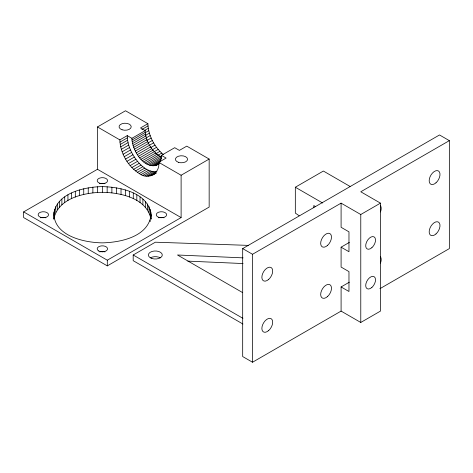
<?xml version="1.0" encoding="UTF-8"?>
<svg xmlns="http://www.w3.org/2000/svg" width="473" height="473" viewBox="0 0 473 473"><rect width="100%" height="100%" fill="white"/><g stroke="black" fill="none" stroke-linecap="round" stroke-linejoin="round"><path stroke-width="0.71" d="M160.306 161.24L161.145 158.526L161.429 155.363L166.106 158.065L158.727 162.328C160.424 173.183 147.842 180.45 139.287 173.55C127.935 166.395 120.367 153.287 119.852 139.884L97.462 126.953L97.462 169.287L181.112 217.58L181.112 175.252L209.161 159.058L209.161 207.073L107.3 265.879L23.65 217.58L23.65 211.898L97.462 169.287M53.904 211.987C52.81 235.802 83.892 242.619 102.381 242.868C120.627 242.448 148.516 236.766 151.094 214.742C148.516 192.718 120.627 187.03 102.381 186.616C83.372 186.805 51.646 194.137 53.904 218.916M53.786 219.046C58.096 198.104 84.082 192.629 102.381 192.298C120.68 192.629 146.665 198.104 150.976 219.046M119.852 139.884L127.231 135.621L131.908 138.317C132.02 150.012 144.265 171.049 158.083 164.243M97.462 126.953L125.511 110.765L147.901 123.69C148.262 135.639 154.494 147.085 163.546 154.736M147.901 123.69L140.516 127.952L145.193 130.649C145.649 141.315 151.88 151.957 161.399 156.971L148.114 164.639M119.941 142.137L127.326 137.874L127.231 135.621M141.841 129.496L147.99 125.942M120.225 144.478L127.604 140.215L127.326 137.874M144.584 130.412L148.274 128.284M131.908 138.317L145.193 130.649M131.979 140.032L145.264 132.363M120.686 146.878L128.071 142.621L127.604 140.215M145.045 132.818L148.735 130.684M132.192 141.811L145.477 134.137M121.33 149.326L128.709 145.063L128.071 142.621M145.69 135.26L149.379 133.132M132.541 143.632L145.826 135.964M122.146 151.786L129.525 147.523L128.709 145.063M133.031 145.489L150.195 135.591M133.652 147.363L146.937 139.689M123.128 154.239L130.507 149.982L129.525 147.523M146.867 140.534L151.177 138.051M134.391 149.226L147.682 141.557M124.263 156.669L131.642 152.407L130.507 149.982M148.008 142.958L152.312 140.475M135.254 151.07L148.546 143.396M125.546 159.04L132.925 154.777C138.01 163.15 146.222 172.45 156.924 171.8M136.23 152.868L153.589 142.846M137.306 154.612L150.591 146.943M126.959 161.334L134.338 157.071M150.698 147.623L155.002 145.14M138.465 156.279L151.75 148.611M128.49 163.528L135.869 159.271M152.229 149.823L156.539 147.34M139.712 157.858L152.998 150.189M130.122 165.609L137.507 161.346M141.019 159.33L158.171 149.415M142.385 160.678L155.67 153.01M131.849 167.543L139.228 163.286M155.593 153.837L159.898 151.348M143.786 161.896L157.071 154.228M133.646 169.322L141.025 165.059M158 155.262L161.695 153.128M145.223 162.972L158.508 155.298M146.665 163.889L159.957 156.22M161.429 155.363L174.714 147.694L179.391 150.39L186.77 146.133L209.161 159.058M135.497 170.924L142.876 166.667M159.85 156.865L161.701 155.8M137.383 172.338L144.762 168.081M149.551 165.225L161.571 158.284M150.952 165.627L161.074 159.785M152.318 165.852L160.542 161.104M139.287 173.55L146.665 169.287M153.624 165.893L159.951 162.239M154.872 165.751L159.3 163.191M156.031 165.426L158.561 163.965M157.107 164.923L159.005 163.824M141.191 174.537L148.575 170.28M143.077 175.306L150.461 171.043M144.927 175.838L152.312 171.575M146.725 176.133L154.109 171.87M148.451 176.187L155.83 171.924M150.083 175.997L155.623 172.805M151.62 175.572L156.155 172.952M153.033 174.909L156.108 173.136M23.65 211.898L107.3 260.197L181.112 217.58M242.909 324.017L133.191 260.676L133.191 254.994L155.339 242.206L248.224 245.381M299.125 215.706L295.329 213.087L295.329 187.231L323.378 171.043L350.038 186.433M449.35 140.641L360.775 191.778L380.458 203.142L380.458 311.098L360.775 322.462L341.092 311.098L252.523 362.235L242.679 356.553L242.679 248.597L439.506 134.959L449.35 140.641L449.35 248.597L379.896 288.701M242.679 248.597L252.523 254.279L341.092 203.142L360.775 214.506L380.458 203.142M341.092 311.098L341.092 286.951L348.968 291.498L348.968 271.608L341.092 267.068L341.092 247.178L349.346 242.413M341.092 286.951L349.346 282.186M243.069 257.868L177.481 254.994L242.643 292.616M187.799 261.126L243.069 263.55M295.329 187.231L322.627 202.994M315.627 206.624L313.782 205.56L313.782 207.765M341.092 247.178L348.968 251.725L348.968 231.835L341.092 227.294L341.092 203.142M158.727 162.328L181.112 175.252M133.191 254.994L242.909 318.335M131.642 152.407L132.925 154.777M360.775 214.506L360.775 322.462M252.523 254.279L252.523 362.235M151.094 214.742L151.094 219.005M150.857 211.987L150.857 218.916M150.16 209.255L150.16 214.937M150.16 220.229L150.16 221.648M148.995 206.577L148.995 212.259M147.387 203.981L147.387 209.663M145.341 201.486L145.341 207.168M142.887 199.115L142.887 204.797M140.038 196.898L140.038 202.58M136.827 194.852L136.827 200.534M133.285 193.002L133.285 198.684M129.442 191.358L129.442 197.04M125.345 189.939L125.345 195.621M121.023 188.757L121.023 194.438M116.524 187.828L116.524 193.51M111.882 187.16L111.882 192.842M107.3 260.197L107.3 265.879M107.158 186.752L107.158 192.434M102.381 186.616L102.381 192.298M97.609 186.752L97.609 192.434M92.879 187.16L92.879 192.842M88.244 187.828L88.244 193.51M83.739 188.757L83.739 194.438M79.417 189.939L79.417 195.621M75.319 191.358L75.319 197.04M71.476 193.002L71.476 198.684M67.935 194.852L67.935 200.534M64.724 196.898L64.724 202.58M61.88 199.115L61.88 204.797M59.421 201.486L59.421 207.168M57.375 203.981L57.375 209.663M55.767 206.577L55.767 212.259M54.608 209.255L54.608 214.937M380.475 205.69A7.657 4.417 -60 0 1 380.475 211.945M380.475 256.833A7.657 4.417 -60 0 1 380.475 263.083M150.414 257.832A6.959 4.021 0 0 1 160.258 257.832M40.725 217.817A5.221 3.015 0 0 1 45.94 217.817M99.773 183.725A5.221 3.015 0 0 1 104.994 183.725M158.822 217.817A5.221 3.015 0 0 1 164.042 217.817M99.773 251.908A5.221 3.015 0 0 1 104.994 251.908M435.988 233.94A7.657 4.417 -60 0 0 438.418 222.085A7.657 4.417 -60 0 0 429.36 230.115A7.657 4.417 -60 0 0 435.988 233.94M371.89 247.669A6.959 4.021 -60 0 0 374.096 236.89A6.959 4.021 -60 0 0 365.865 244.192A6.959 4.021 -60 0 0 371.89 247.669M327.487 245.446A7.657 4.417 -60 0 0 329.912 233.591A7.657 4.417 -60 0 0 320.86 241.62A7.657 4.417 -60 0 0 327.487 245.446M327.487 296.583A7.657 4.417 -60 0 0 329.912 284.728A7.657 4.417 -60 0 0 320.86 292.757A7.657 4.417 -60 0 0 327.487 296.583M268.682 279.395A7.657 4.417 -60 0 0 271.112 267.541A7.657 4.417 -60 0 0 262.054 275.57A7.657 4.417 -60 0 0 268.682 279.395M268.682 330.532A7.657 4.417 -60 0 0 271.112 318.678A7.657 4.417 -60 0 0 262.054 326.707A7.657 4.417 -60 0 0 268.682 330.532M435.988 182.803A7.657 4.417 -60 0 0 438.418 170.948A7.657 4.417 -60 0 0 429.36 178.977A7.657 4.417 -60 0 0 435.988 182.803M371.89 287.442A6.959 4.021 -60 0 0 374.096 276.664A6.959 4.021 -60 0 0 365.865 283.966A6.959 4.021 -60 0 0 371.89 287.442M151.857 258.471A6.959 4.021 0 0 0 162.298 254.994A6.959 4.021 0 0 0 151.857 251.512A6.959 4.021 0 0 0 151.857 258.471M178.439 162.316A6.09 3.518 0 0 0 187.574 159.271A6.09 3.518 0 0 0 178.439 156.226A6.09 3.518 0 0 0 178.439 162.316M99.773 183.258A5.221 3.015 0 0 0 107.602 180.651A5.221 3.015 0 0 0 99.773 178.043A5.221 3.015 0 0 0 99.773 183.258M40.725 217.349A5.221 3.015 0 0 0 48.553 214.742A5.221 3.015 0 0 0 40.725 212.135A5.221 3.015 0 0 0 40.725 217.349M98.691 250.962A5.221 3.015 0 0 0 107.424 249.614A5.221 3.015 0 0 0 101.033 245.925A5.221 3.015 0 0 0 98.691 250.962M158.822 217.349A5.221 3.015 0 0 0 166.65 214.742A5.221 3.015 0 0 0 158.822 212.135A5.221 3.015 0 0 0 158.822 217.349M122.093 129.785A6.09 3.518 0 0 0 131.228 126.74A6.09 3.518 0 0 0 122.093 123.695A6.09 3.518 0 0 0 122.093 129.785"/></g></svg>
